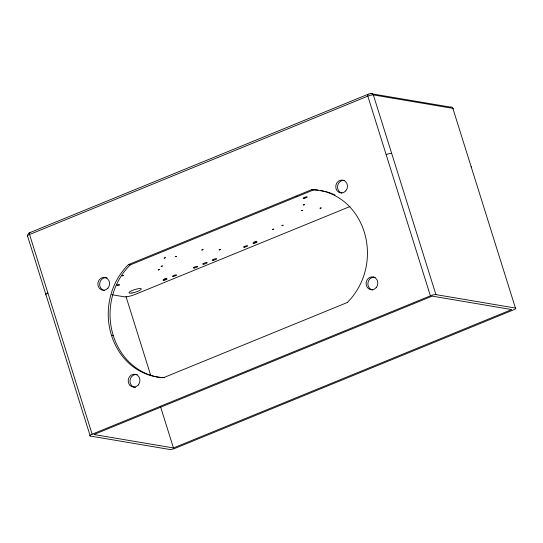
<?xml version="1.0" encoding="UTF-8"?>
<svg xmlns="http://www.w3.org/2000/svg" width="543" height="543" viewBox="0 0 543 543"><rect width="100%" height="100%" fill="white"/><g stroke="black" fill="none" stroke-linecap="round" stroke-linejoin="round"><path stroke-width="0.81" d="M123.302 275.491L122.08 275.864L123.288 275.423M165.343 257.762L164.122 258.135L165.33 257.694M158.21 269.912L159.438 269.525L158.257 269.98M161.156 266.321L162.391 265.934M162.398 265.995L161.19 266.375M201.772 249.984L203.001 249.597M203.014 249.665L201.792 250.038M219.1 249.916L220.329 249.529M220.315 249.617L219.148 249.977M272.396 229.445L273.631 229.058L272.43 229.506M283.086 225.25L281.858 225.637L283.073 225.196M321.123 207.983L319.915 208.261L321.137 207.888M303.408 204.935L304.643 204.548M304.65 204.616L303.442 204.996M301.514 210.623L302.75 210.236M302.729 210.331L301.562 210.684M326.601 191.815L316.128 189.846L311.804 189.588L128.474 264.59C117.967 274.826 111.288 288.659 109.062 303.109A66.321 60.063 -80.4 0 0 111.464 335.269A66.321 60.063 -80.4 0 0 127.469 361.869C137.264 371.602 150.75 377.371 164.556 377.663M317.933 190.152L313.61 189.894L130.286 264.896C119.772 275.131 113.093 288.964 110.867 303.415A66.321 60.063 -80.4 0 0 113.277 335.574A66.321 60.063 -80.4 0 0 129.275 362.174C138.248 370.95 150.207 376.842 162.805 377.677M163.877 377.548L347.201 302.546C357.715 292.31 364.394 278.471 366.62 264.027A66.321 60.063 -80.4 0 0 364.21 231.868A66.321 60.063 -80.4 0 0 348.212 205.268C340.61 197.842 330.931 192.507 320.465 190.484M164.149 279.136L166.301 278.179M254.09 242.212L256.242 241.255M28.548 233.728A2.158 1.955 -80.4 0 1 28.874 233.558A2.158 0.448 -17.4 0 1 29.831 232.642L368.086 94.258A2.158 0.448 -17.4 0 1 370.849 93.654L450.364 107.1A2.158 1.955 -80.4 0 1 452.855 108.356A4.324 0.896 -17.4 0 1 453.161 108.885M349.902 206.564L135.221 294.394A8.586 1.785 -17.4 0 1 124.238 296.804L111.77 294.7M27.564 235.954A2.158 1.955 -80.4 0 0 27.645 236.334L90.226 436.029A4.324 0.896 -17.4 0 1 92.14 434.203L430.395 295.82A4.324 0.896 -17.4 0 1 435.92 294.605L515.436 308.051L452.855 108.356L373.34 94.91A2.158 1.955 -80.4 0 0 370.849 93.654M173.461 447.955L511.716 309.571L432.201 296.125L93.946 434.509L173.461 447.955L160.524 406.673M311.804 189.588L313.61 189.894M128.474 264.59L130.286 264.896M347.201 302.546L347.771 302.641M111.458 335.269L113.263 335.574M90.226 436.029L169.742 449.475A4.324 0.896 -17.4 0 0 175.267 448.26L513.529 309.877A4.324 0.896 -17.4 0 0 515.436 308.051M327.314 192.052L330.87 193.22M331.563 193.518L335.045 195.012M435.92 294.605L373.34 94.91A4.324 0.896 -17.4 0 0 367.815 96.125L29.56 234.508A4.324 0.896 -17.4 0 0 27.645 236.334M430.395 295.82L367.815 96.125A2.158 0.801 67.8 0 1 368.086 94.258M126.024 296.587L150.628 375.104M92.14 434.203L29.56 234.508A2.158 0.801 67.8 0 1 29.831 232.642M341.961 193.111A6.482 5.871 -80.4 0 1 337.651 185.72A6.482 5.871 -80.4 0 1 344.303 180.378M372.892 290.043A6.482 5.871 -80.4 0 1 367.991 282.543A6.482 5.871 -80.4 0 1 375.227 277.31M104.65 290.546A6.482 5.871 -80.4 0 1 99.756 283.046A6.482 5.871 -80.4 0 1 106.991 277.812M135.58 387.41A6.482 5.871 -80.4 0 1 130.048 380.188A6.482 5.871 -80.4 0 1 137.331 374.636M471.188 166.85A4.324 0.896 -17.4 0 1 471.378 167.516M45.979 294.829A4.324 0.896 -17.4 0 1 47.886 293.003M386.148 154.619A4.324 0.896 -17.4 0 1 391.673 153.404M27.666 234.895A2.158 1.955 -80.4 0 1 27.958 234.304M450.364 107.1A2.158 0.448 -17.4 0 1 450.575 107.242M296.899 196.267A2.158 0.448 -17.4 0 1 296.193 196.512M117.023 285.15C120.824 286.134 120.084 283.31 117.03 285.136M175.28 256.683L176.584 256.337L175.294 256.669M345.823 190.864A6.482 5.871 -80.4 0 0 343.081 180.181A6.482 5.871 -80.4 0 0 335.947 188.435A6.482 5.871 -80.4 0 0 345.823 190.864M376.17 287.688A6.482 5.871 -80.4 0 0 373.421 277.005A6.482 5.871 -80.4 0 0 366.287 285.258A6.482 5.871 -80.4 0 0 376.17 287.688M107.928 288.19A6.482 5.871 -80.4 0 0 105.186 277.507A6.482 5.871 -80.4 0 0 98.045 285.761A6.482 5.871 -80.4 0 0 107.928 288.19M138.268 385.014A6.482 5.871 -80.4 0 0 135.526 374.324A6.482 5.871 -80.4 0 0 128.392 382.584A6.482 5.871 -80.4 0 0 138.268 385.014M213.256 260.28A2.376 0.495 -17.4 0 0 216.671 258.814A2.376 0.495 -17.4 0 0 213.263 259.384A2.376 0.495 -17.4 0 0 213.256 260.28M194.374 268.004A2.376 0.495 -17.4 0 0 197.788 266.538A2.376 0.495 -17.4 0 0 194.38 267.108A2.376 0.495 -17.4 0 0 194.374 268.004M203.815 264.142A2.376 0.495 -17.4 0 0 207.229 262.676A2.376 0.495 -17.4 0 0 203.822 263.246A2.376 0.495 -17.4 0 0 203.815 264.142M132.03 293.003A6.482 1.351 -17.4 0 0 141.343 289.005A6.482 1.351 -17.4 0 0 132.044 290.553A6.482 1.351 -17.4 0 0 132.03 293.003M173.475 276.394A2.158 0.448 -17.4 0 0 176.577 275.057A2.158 0.448 -17.4 0 0 173.482 275.572A2.158 0.448 -17.4 0 0 173.475 276.394M164.034 280.256A2.158 0.448 -17.4 0 0 167.135 278.919A2.158 0.448 -17.4 0 0 164.04 279.435A2.158 0.448 -17.4 0 0 164.034 280.256M253.975 243.325A2.158 0.448 -17.4 0 0 257.077 241.995A2.158 0.448 -17.4 0 0 253.975 242.511A2.158 0.448 -17.4 0 0 253.975 243.325M244.533 247.187A2.158 0.448 -17.4 0 0 247.635 245.857A2.158 0.448 -17.4 0 0 244.533 246.373A2.158 0.448 -17.4 0 0 244.533 247.187M304.128 198.31A2.158 0.448 -17.4 0 0 307.229 196.973A2.158 0.448 -17.4 0 0 304.128 197.496A2.158 0.448 -17.4 0 0 304.128 198.31"/></g></svg>
